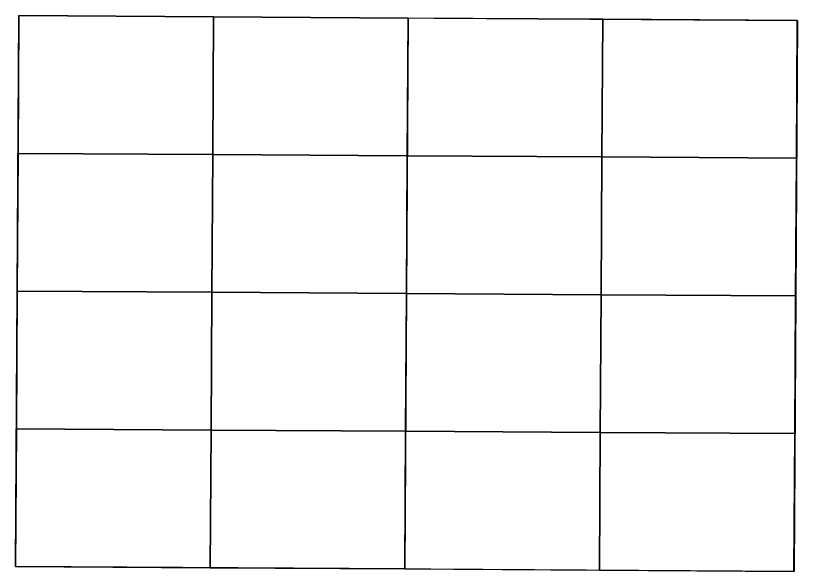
# Model space of a CAD drawing. Header units: inches. Extents: x 196297 to 214296, y 1616220 to 1622507.
# Drawn here: x 205442 to 214296, y 1616220 to 1622507 of the extents above; entities that cross this region are included whole.
import ezdxf

# ---------------------------------------------------------------- set-up
doc = ezdxf.new("R2010")
doc.units = ezdxf.units.IN
doc.header["$LTSCALE"] = 15
doc.header["$MEASUREMENT"] = 0
for name, color, linetype in [('CHAINAGE', 7, 'Continuous'), ('PLOT NO', 7, 'Continuous'), ('text2', 7, 'Continuous')]:
    doc.layers.add(name, color=color, linetype=linetype)

# ---------------------------------------------------------------- blocks, each defined once
blk = doc.blocks.new('ao')
at = {"layer": 'CHAINAGE', "color": 2, "linetype": 'Continuous', "lineweight": -2}
for points in [[(-594, 420), (-594, 210), (-297, 210), (-297, 420), (-594, 420)], [(-297, 420), (-297, 210), (0, 210), (0, 420), (-297, 420)], [(0, 420), (0, 210), (297, 210), (297, 420), (0, 420)], [(297, 420), (297, 210), (594, 210), (594, 420), (297, 420)], [(-594, 210), (-594, 0), (-297, 0), (-297, 210), (-594, 210)], [(-297, 210), (-297, 0), (0, 0), (0, 210), (-297, 210)], [(0, 210), (0, 0), (297, 0), (297, 210), (0, 210)], [(297, 210), (297, 0), (594, 0), (594, 210), (297, 210)], [(-594, 0), (-594, -210), (-297, -210), (-297, 0), (-594, 0)], [(-297, 0), (-297, -210), (0, -210), (0, 0), (-297, 0)], [(0, 0), (0, -210), (297, -210), (297, 0), (0, 0)], [(297, 0), (297, -210), (594, -210), (594, 0), (297, 0)], [(-594, -210), (-594, -420), (-297, -420), (-297, -210), (-594, -210)], [(-297, -210), (-297, -420), (0, -420), (0, -210), (-297, -210)], [(0, -210), (0, -420), (297, -420), (297, -210), (0, -210)], [(297, -210), (297, -420), (594, -420), (594, -210), (297, -210)]]:
    blk.add_lwpolyline(points, dxfattribs=at)
at = {"layer": 'text2', "color": 1}
blk.add_lwpolyline([(-594, 420), (0, 420), (0, -420), (-594, -420)], close=True, dxfattribs=at)
at = {"layer": 'text2', "color": 3}
blk.add_lwpolyline([(-594, 420), (594.0625, 420), (594.0625, -420), (-594, -420)], close=True, dxfattribs=at)

msp = doc.modelspace()

# ---------------------------------------------------------------- block references
at = {"layer": 'PLOT NO', "xscale": 7.421273406311529, "yscale": 7.421273406311529, "zscale": 7.421273406311529, "rotation": 359.6532569827641}
msp.add_blockref('ao', (209868.8, 1619363.8), dxfattribs=at)

doc.saveas('drawing.dxf')
